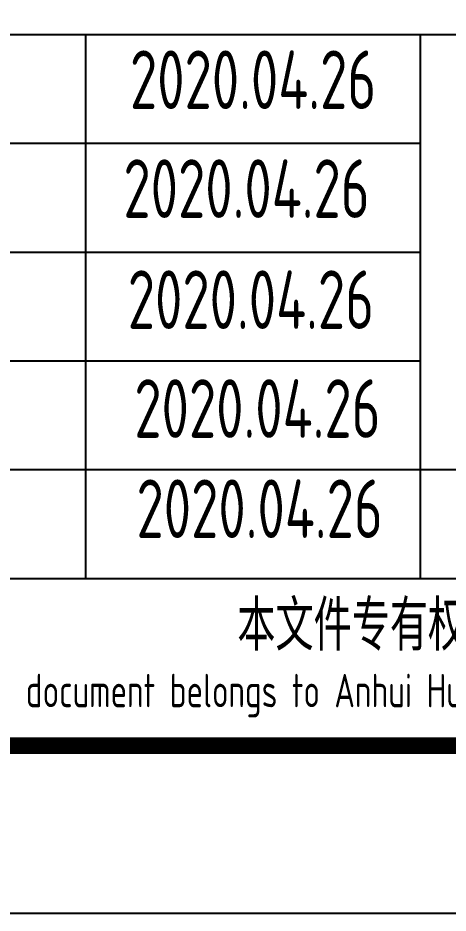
# Model space of a CAD drawing. Extents: x 1234595 to 2088511, y -80443 to 75292.
# Drawn here: x 1958910 to 1961481, y -60601 to -55251 of the extents above; entities that cross this region are included whole.
import ezdxf
from ezdxf.enums import TextEntityAlignment as Align

# ---------------------------------------------------------------- set-up
doc = ezdxf.new("R2010")
doc.units = 0
doc.header["$LTSCALE"] = 1000
doc.header["$MEASUREMENT"] = 0
doc.linetypes.add('2', pattern=[18.5, 12, -3, 0.5, -3])
doc.layers.get('0').update_dxf_attribs({"linetype": 'CONTINUOUS'})
doc.layers.add('PUB_TITLE', color=4, linetype='CONTINUOUS')
doc.styles.add('AHD', font='sceie.shx', dxfattribs={"width": 0.7, "bigfont": 'sceic.shx'})
doc.styles.add('sceie', font='sceie.shx', dxfattribs={"width": 0.7, "bigfont": 'sceic.shx'})

# ---------------------------------------------------------------- blocks, each defined once
blk = doc.blocks.new('qm')
at = {"style": 'sceie', "width": 0.8}
for p in [(-941169.6, -984626.3), (-941208.7, -985276.9), (-941182.6, -985940.5), (-941143.6, -986591.1), (-941130.5, -987189.7)]:
    blk.add_attdef('2020.04.26', text='', height=350, dxfattribs=at).set_placement(p, align=Align.MIDDLE)

msp = doc.modelspace()

# ---------------------------------------------------------------- linework, layer by layer
for p, q in [((1955816.1, -55350.6), (1973816.1, -55350.6)), ((1959316.1, -58600.6), (1959316.1, -55350.6)), ((1961316.1, -58600.6), (1961316.1, -55350.6)), ((1955816.1, -56000.6), (1961316.1, -56000.6)), ((1955816.1, -56650.6), (1961316.1, -56650.6)), ((1955816.1, -57300.6), (1961316.1, -57300.6)), ((1955816.1, -57950.6), (1973816.1, -57950.6)), ((1955816.1, -58600.6), (1973816.1, -58600.6)), ((1955816.1, -59600.6), (1973816.1, -59600.6))]:
    msp.add_line(p, q)
at = {"layer": 'PUB_TITLE'}
msp.add_lwpolyline([(1974816.1, -60600.6), (1974816.1, -1200.6), (1890716.1, -1200.6), (1890716.1, -60600.6)], close=True, dxfattribs=at)
at = {"layer": 'PUB_TITLE', "const_width": 100}
msp.add_lwpolyline([(1973816.1, -59600.6), (1973816.1, -2200.6), (1893216.1, -2200.6), (1893216.1, -59600.6)], close=True, dxfattribs=at)

# ---------------------------------------------------------------- block references
at = {"color": 4, "linetype": '2'}
ref = msp.add_blockref('qm', (2901485.1, 929005.9), dxfattribs=at)
ref.add_attrib('2020.04.26', '2020.04.26', dxfattribs={"height": 350, "style": 'sceie', "width": 0.8}).set_placement((1960354.6, -58183.8), align=Align.MIDDLE)
ref.add_attrib('2020.04.26', '2020.04.26', dxfattribs={"height": 350, "style": 'sceie', "width": 0.8}).set_placement((1960341.5, -57585.2), align=Align.MIDDLE)
ref.add_attrib('2020.04.26', '2020.04.26', dxfattribs={"height": 350, "style": 'sceie', "width": 0.8}).set_placement((1960302.5, -56934.6), align=Align.MIDDLE)
ref.add_attrib('2020.04.26', '2020.04.26', dxfattribs={"height": 350, "style": 'sceie', "width": 0.8}).set_placement((1960276.4, -56271), align=Align.MIDDLE)
ref.add_attrib('2020.04.26', '2020.04.26', dxfattribs={"height": 350, "style": 'sceie', "width": 0.8}).set_placement((1960315.5, -55620.4), align=Align.MIDDLE)

# ---------------------------------------------------------------- texts
at = {"style": 'AHD', "width": 0.8}
for s, height, p in [('本文件专有权属安徽华东化工医药工程有限责任公司所有,未经许可不得复制或转让给第三方', 300, (1964816.1, -58900.6)), ('本文件专有权属安徽华东化工医药工程有限责任公司所有,未经许可不得复制或转让给第三方', 300, (1964816.1, -58900.6)), ('The proprietary right of this document belongs to Anhui Huadong Chemical And Medical Engineering  Co.,Ltd.  and any replication or transfer to the 3rd. side is forbidden without its permission. ', 200, (1964816.1, -59300.6)), ('The proprietary right of this document belongs to Anhui Huadong Chemical And Medical Engineering  Co.,Ltd.  and any replication or transfer to the 3rd. side is forbidden without its permission. ', 200, (1964816.1, -59300.6))]:
    msp.add_text(s, height=height, dxfattribs=at).set_placement(p, align=Align.MIDDLE)

doc.saveas('drawing.dxf')
